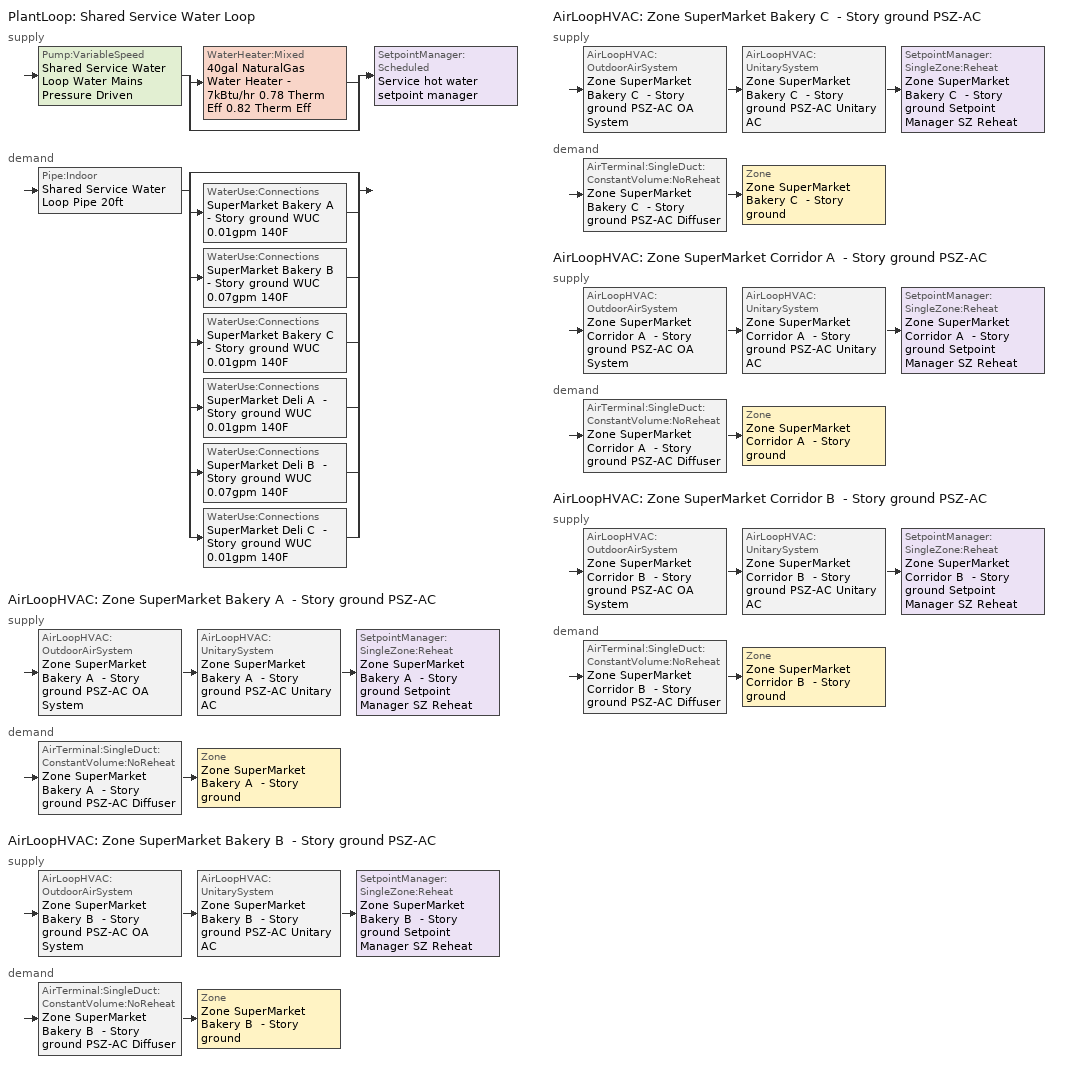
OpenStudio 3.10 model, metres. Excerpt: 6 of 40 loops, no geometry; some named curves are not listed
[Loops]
PlantLoop 'Shared Service Water Loop'
 supply: Pump:VariableSpeed 'Shared Service Water Loop Water Mains Pressure Driven' > split
  | WaterHeater:Mixed '40gal NaturalGas Water Heater - 7kBtu/hr 0.78 Therm Eff 0.82 Therm Eff'
  | bypass
  join > SetpointManager:Scheduled 'Service hot water setpoint manager'
 demand: Pipe:Indoor 'Shared Service Water Loop Pipe 20ft' > split
  | bypass
  | WaterUse:Connections 'SuperMarket Bakery A  - Story ground WUC 0.01gpm 140F'
  | WaterUse:Connections 'SuperMarket Bakery B  - Story ground WUC 0.07gpm 140F'
  | WaterUse:Connections 'SuperMarket Bakery C  - Story ground WUC 0.01gpm 140F'
  | WaterUse:Connections 'SuperMarket Deli A  - Story ground WUC 0.01gpm 140F'
  | WaterUse:Connections 'SuperMarket Deli B  - Story ground WUC 0.07gpm 140F'
  | WaterUse:Connections 'SuperMarket Deli C  - Story ground WUC 0.01gpm 140F'
AirLoopHVAC 'Zone SuperMarket Bakery A  - Story ground PSZ-AC'
 supply: AirLoopHVAC:OutdoorAirSystem 'Zone SuperMarket Bakery A  - Story ground PSZ-AC OA System' > AirLoopHVAC:UnitarySystem 'Zone SuperMarket Bakery A  - Story ground PSZ-AC Unitary AC' > SetpointManager:SingleZone:Reheat 'Zone SuperMarket Bakery A  - Story ground Setpoint Manager SZ Reheat'
 demand: AirTerminal:SingleDuct:ConstantVolume:NoReheat 'Zone SuperMarket Bakery A  - Story ground PSZ-AC Diffuser' > Zone 'Zone SuperMarket Bakery A  - Story ground'
AirLoopHVAC 'Zone SuperMarket Bakery B  - Story ground PSZ-AC'
 supply: AirLoopHVAC:OutdoorAirSystem 'Zone SuperMarket Bakery B  - Story ground PSZ-AC OA System' > AirLoopHVAC:UnitarySystem 'Zone SuperMarket Bakery B  - Story ground PSZ-AC Unitary AC' > SetpointManager:SingleZone:Reheat 'Zone SuperMarket Bakery B  - Story ground Setpoint Manager SZ Reheat'
 demand: AirTerminal:SingleDuct:ConstantVolume:NoReheat 'Zone SuperMarket Bakery B  - Story ground PSZ-AC Diffuser' > Zone 'Zone SuperMarket Bakery B  - Story ground'
AirLoopHVAC 'Zone SuperMarket Bakery C  - Story ground PSZ-AC'
 supply: AirLoopHVAC:OutdoorAirSystem 'Zone SuperMarket Bakery C  - Story ground PSZ-AC OA System' > AirLoopHVAC:UnitarySystem 'Zone SuperMarket Bakery C  - Story ground PSZ-AC Unitary AC' > SetpointManager:SingleZone:Reheat 'Zone SuperMarket Bakery C  - Story ground Setpoint Manager SZ Reheat'
 demand: AirTerminal:SingleDuct:ConstantVolume:NoReheat 'Zone SuperMarket Bakery C  - Story ground PSZ-AC Diffuser' > Zone 'Zone SuperMarket Bakery C  - Story ground'
AirLoopHVAC 'Zone SuperMarket Corridor A  - Story ground PSZ-AC'
 supply: AirLoopHVAC:OutdoorAirSystem 'Zone SuperMarket Corridor A  - Story ground PSZ-AC OA System' > AirLoopHVAC:UnitarySystem 'Zone SuperMarket Corridor A  - Story ground PSZ-AC Unitary AC' > SetpointManager:SingleZone:Reheat 'Zone SuperMarket Corridor A  - Story ground Setpoint Manager SZ Reheat'
 demand: AirTerminal:SingleDuct:ConstantVolume:NoReheat 'Zone SuperMarket Corridor A  - Story ground PSZ-AC Diffuser' > Zone 'Zone SuperMarket Corridor A  - Story ground'
AirLoopHVAC 'Zone SuperMarket Corridor B  - Story ground PSZ-AC'
 supply: AirLoopHVAC:OutdoorAirSystem 'Zone SuperMarket Corridor B  - Story ground PSZ-AC OA System' > AirLoopHVAC:UnitarySystem 'Zone SuperMarket Corridor B  - Story ground PSZ-AC Unitary AC' > SetpointManager:SingleZone:Reheat 'Zone SuperMarket Corridor B  - Story ground Setpoint Manager SZ Reheat'
 demand: AirTerminal:SingleDuct:ConstantVolume:NoReheat 'Zone SuperMarket Corridor B  - Story ground PSZ-AC Diffuser' > Zone 'Zone SuperMarket Corridor B  - Story ground'
[Construction]
Copper pipe 0.75in type L with 0.5in fiberglass batt: Fiberglass batt 0.5in, Copper pipe 0.75in type L
[Material] Roughness=Smooth; Thermal Absorptance=0.9; Solar Absorptance=0.7; Visible Absorptance=0.7
Name | Thickness {m} | Conductivity {W/m-K} | Density {kg/m3} | Specific Heat {J/kg-K}
Copper pipe 0.75in type L | 0.001143 | 386 | 8906.27 | 385.1856
Fiberglass batt 0.5in | 0.0127 | 0.0663448 | 11.2129 | 837.36
[Sizing:Zone] Zone Cooling Design Supply Air Temperature Input Method=SupplyAirTemperature; Zone Cooling Design Supply Air Temperature Difference {deltaC}=11.11; Zone Heating Design Supply Air Temperature Input Method=SupplyAirTemperature; Zone Heating Design Supply Air Temperature {C}=50; Zone Heating Design Supply Air Temperature Difference {deltaC}=11.11; Zone Cooling Design Supply Air Humidity Ratio {kg-H2O/kg-air}=0.0085; Zone Heating Design Supply Air Humidity Ratio {kg-H2O/kg-air}=0.008; Cooling Design Air Flow Method=DesignDay; Heating Design Air Flow Method=DesignDay; Heating Maximum Air Flow Fraction=1; Account for Dedicated Outdoor Air System=No; Dedicated Outdoor Air System Control Strategy=NeutralSupplyAir; Dedicated Outdoor Air Low Setpoint Temperature for Design {C}=autosize; Dedicated Outdoor Air High Setpoint Temperature for Design {C}=autosize; Zone Load Sizing Method=Sensible Load Only No Latent Load; Zone Latent Cooling Design Supply Air Humidity Ratio Input Method=HumidityRatioDifference; Zone Cooling Design Supply Air Humidity Ratio Difference {kgWater/kgDryAir}=0.005; Zone Latent Heating Design Supply Air Humidity Ratio Input Method=HumidityRatioDifference; Zone Humidification Design Supply Air Humidity Ratio Difference {kgWater/kgDryAir}=0.005; Sizing Option=Coincident
Name | Zone Cooling Design Supply Air Temperature {C}
Zone SuperMarket Vestibule A  - Story ground; Zone SuperMarket Vestibule B  - Story ground; Zone SuperMarket Vestibule C  - Story ground | 14
Zone SuperMarket Corridor A  - Story ground; Zone SuperMarket Corridor B  - Story ground; Zone SuperMarket Bakery A  - Story ground; Zone SuperMarket Bakery B  - Story ground; Zone SuperMarket Bakery C  - Story ground | 12.7778
[Zone equipment]
Zone SuperMarket Vestibule A  - Story ground: Zone SuperMarket Vestibule A  - Story ground Unit Heater
Zone SuperMarket Vestibule B  - Story ground: Zone SuperMarket Vestibule B  - Story ground Unit Heater
Zone SuperMarket Vestibule C  - Story ground: Zone SuperMarket Vestibule C  - Story ground Unit Heater
Zone SuperMarket Corridor A  - Story ground: Zone SuperMarket Corridor A  - Story ground PSZ-AC Diffuser
Zone SuperMarket Corridor B  - Story ground: Zone SuperMarket Corridor B  - Story ground PSZ-AC Diffuser
Zone SuperMarket Bakery A  - Story ground: Zone SuperMarket Bakery A  - Story ground Exhaust Fan, Zone SuperMarket Bakery A  - Story ground PSZ-AC Diffuser
Zone SuperMarket Bakery B  - Story ground: Zone SuperMarket Bakery B  - Story ground Exhaust Fan, Zone SuperMarket Bakery B  - Story ground PSZ-AC Diffuser
Zone SuperMarket Bakery C  - Story ground: Zone SuperMarket Bakery C  - Story ground Exhaust Fan, Zone SuperMarket Bakery C  - Story ground PSZ-AC Diffuser
[Fan:ZoneExhaust] Availability Schedule=Always On Discrete; Fan Total Efficiency=0.39126; Pressure Rise {Pa}=124.544; Flow Fraction Schedule=Always On Discrete; System Availability Manager Coupling Mode=Decoupled
Name | Maximum Flow Rate {m3/s}
Zone SuperMarket Bakery A  - Story ground Exhaust Fan; Zone SuperMarket Bakery C  - Story ground Exhaust Fan | 0.133128
Zone SuperMarket Bakery B  - Story ground Exhaust Fan | 1.07974
[WaterUse:Equipment:Definition] Target Temperature Schedule=Mixed Water At Faucet Temp - 140F; Sensible Fraction Schedule=Fraction Sensible - 0.2; Latent Fraction Schedule=Fraction Latent - 0.05
Name | Peak Flow Rate {m3/s}
SuperMarket Bakery A  - Story ground Water Use 0.01gpm 140F; SuperMarket Bakery C  - Story ground Water Use 0.01gpm 140F | 5.12321e-07
SuperMarket Bakery B  - Story ground Water Use 0.07gpm 140F | 4.15518e-06
SuperMarket Deli A  - Story ground Water Use 0.01gpm 140F; SuperMarket Deli C  - Story ground Water Use 0.01gpm 140F | 5.50232e-07
SuperMarket Deli B  - Story ground Water Use 0.07gpm 140F | 4.46266e-06
[WaterUse:Equipment] Flow Rate Fraction Schedule=SuperMarket Bldg Swh
Name | Water Use Equipment Definition | Space
SuperMarket Bakery A  - Story ground Service Water Use 0.01gpm 140F | SuperMarket Bakery A  - Story ground Water Use 0.01gpm 140F | SuperMarket Bakery A  - Story ground
SuperMarket Bakery B  - Story ground Service Water Use 0.07gpm 140F | SuperMarket Bakery B  - Story ground Water Use 0.07gpm 140F | SuperMarket Bakery B  - Story ground
SuperMarket Bakery C  - Story ground Service Water Use 0.01gpm 140F | SuperMarket Bakery C  - Story ground Water Use 0.01gpm 140F | SuperMarket Bakery C  - Story ground
SuperMarket Deli A  - Story ground Service Water Use 0.01gpm 140F | SuperMarket Deli A  - Story ground Water Use 0.01gpm 140F | SuperMarket Deli A  - Story ground
SuperMarket Deli B  - Story ground Service Water Use 0.07gpm 140F | SuperMarket Deli B  - Story ground Water Use 0.07gpm 140F | SuperMarket Deli B  - Story ground
SuperMarket Deli C  - Story ground Service Water Use 0.01gpm 140F | SuperMarket Deli C  - Story ground Water Use 0.01gpm 140F | SuperMarket Deli C  - Story ground
[WaterUse:Connections] Drain Water Heat Exchanger Type=None; Drain Water Heat Exchanger Destination=Plant
Name | Water Use Equipment Name 1
SuperMarket Bakery A  - Story ground WUC 0.01gpm 140F | SuperMarket Bakery A  - Story ground Service Water Use 0.01gpm 140F
SuperMarket Bakery B  - Story ground WUC 0.07gpm 140F | SuperMarket Bakery B  - Story ground Service Water Use 0.07gpm 140F
SuperMarket Bakery C  - Story ground WUC 0.01gpm 140F | SuperMarket Bakery C  - Story ground Service Water Use 0.01gpm 140F
SuperMarket Deli A  - Story ground WUC 0.01gpm 140F | SuperMarket Deli A  - Story ground Service Water Use 0.01gpm 140F
SuperMarket Deli B  - Story ground WUC 0.07gpm 140F | SuperMarket Deli B  - Story ground Service Water Use 0.07gpm 140F
SuperMarket Deli C  - Story ground WUC 0.01gpm 140F | SuperMarket Deli C  - Story ground Service Water Use 0.01gpm 140F
[PlantLoop]
Shared Service Water Loop: Glycol Concentration=0; Maximum Loop Temperature {C}=60; Minimum Loop Temperature {C}=10; Maximum Loop Flow Rate {m3/s}=1.07429e-05; Plant Loop Volume {m3}=0.00128915; Load Distribution Scheme=Optimal
[Sizing:Plant]
Shared Service Water Loop: Loop Type=Heating; Design Loop Exit Temperature {C}=60; Loop Design Temperature Difference {deltaC}=5; Sizing Option=NonCoincident; Zone Timesteps in Averaging Window=1; Coincident Sizing Factor Mode=None
[SetpointManager:Scheduled]
Service hot water setpoint manager: Control Variable=Temperature; Schedule=Service Water Loop Temp - 140F; Setpoint Node or NodeList=Shared Service Water Loop Supply Outlet Node
[Pump:VariableSpeed]
Shared Service Water Loop Water Mains Pressure Driven: Rated Flow Rate {m3/s}=1.07429e-05; Rated Pump Head {Pa}=0.001; Rated Power Consumption {W}=1.3773e-08; Motor Efficiency=1; Coefficient 1 of the Part Load Performance Curve=0; Coefficient 2 of the Part Load Performance Curve=3.2485; Coefficient 3 of the Part Load Performance Curve=-4.7443; Coefficient 4 of the Part Load Performance Curve=2.5294; Pump Control Type=Intermittent; Skin Loss Radiative Fraction=0.5; Design Power Sizing Method=PowerPerFlowPerPressure; Design Electric Power per Unit Flow Rate {W/(m3/s)}=348701.1; Design Shaft Power per Unit Flow Rate per Unit Head {W-s/m3-Pa}=1.28205; Design Minimum Flow Rate Fraction=0
[WaterHeater:Mixed]
40gal NaturalGas Water Heater - 7kBtu/hr 0.78 Therm Eff 0.82 Therm Eff: Tank Volume {m3}=0.151416; Setpoint Temperature Schedule=Service Water Loop Temp - 140F; Deadband Temperature Difference {deltaC}=2; Maximum Temperature Limit {C}=60; Heater Control Type=Cycle; Heater Maximum Capacity {W}=1949.25; Heater Fuel Type=FuelOilNo2; Heater Thermal Efficiency=0.82; Off Cycle Parasitic Fuel Consumption Rate {W}=0; Off Cycle Parasitic Fuel Type=FuelOilNo2; Off Cycle Parasitic Heat Fraction to Tank=0; On Cycle Parasitic Fuel Consumption Rate {W}=0; On Cycle Parasitic Fuel Type=FuelOilNo2; On Cycle Parasitic Heat Fraction to Tank=0; Ambient Temperature Indicator=Schedule; Ambient Temperature Schedule=Water Heater Ambient Temp Schedule 71.6F; Off Cycle Loss Coefficient to Ambient Temperature {W/K}=0.469979; On Cycle Loss Coefficient to Ambient Temperature {W/K}=0.469979; Use Side Effectiveness=1; Source Side Effectiveness=1; Use Side Design Flow Rate {m3/s}=autosize; Source Side Design Flow Rate {m3/s}=autosize; Indirect Water Heating Recovery Time {hr}=1.5; Source Side Flow Control Mode=IndirectHeatPrimarySetpoint
[WaterHeater:Sizing]
40gal NaturalGas Water Heater - 7kBtu/hr 0.78 Therm Eff 0.82 Therm Eff: Design Mode=PeakDraw; Time Storage Can Meet Peak Draw {hr}=0.538503; Time for Tank Recovery {hr}=0; Nominal Tank Volume for Autosizing Plant Connections {m3}=1
[Pipe:Indoor]
Shared Service Water Loop Pipe 20ft: Construction=Copper pipe 0.75in type L with 0.5in fiberglass batt; Environment Type=Schedule; Ambient Temperature Schedule=Shared Service Water Loop Piping Air Temp - 70F; Ambient Air Velocity Schedule=Shared Service Water Loop Piping Air Velocity - 0.67mph; Pipe Inside Diameter {m}=0.019939; Pipe Length {m}=6.1
[Refrigeration:System] Minimum Condensing Temperature {C}=21; Refrigeration System Working Fluid Type=R404a; Suction Temperature Control Type=ConstantSuctionTemperature
Name | Refrigeration Condenser
MT Refrigeration System | Refrigeration Condenser Air Cooled 1
LT Refrigeration System | Refrigeration Condenser Air Cooled 2
[Refrigeration:Compressor] Rated Return Gas Temperature {C}=18.3; Rated Subcooling {deltaC}=0
Name | Refrigeration Compressor Power Curve | Refrigeration Compressor Capacity Curve
MT Refrigeration System Compressor 1 | Advanced_Med_Temp_Comp_Pwr_Curve | Advanced_Med_Temp_Comp_Cap_Curve
MT Refrigeration System Compressor 2 | Advanced_Med_Temp_Comp_Pwr_Curve 1 | Advanced_Med_Temp_Comp_Cap_Curve 1
MT Refrigeration System Compressor 3 | Advanced_Med_Temp_Comp_Pwr_Curve 2 | Advanced_Med_Temp_Comp_Cap_Curve 2
MT Refrigeration System Compressor 4 | Advanced_Med_Temp_Comp_Pwr_Curve 3 | Advanced_Med_Temp_Comp_Cap_Curve 3
MT Refrigeration System Compressor 5 | Advanced_Med_Temp_Comp_Pwr_Curve 4 | Advanced_Med_Temp_Comp_Cap_Curve 4
MT Refrigeration System Compressor 6 | Advanced_Med_Temp_Comp_Pwr_Curve 5 | Advanced_Med_Temp_Comp_Cap_Curve 5
MT Refrigeration System Compressor 7 | Advanced_Med_Temp_Comp_Pwr_Curve 6 | Advanced_Med_Temp_Comp_Cap_Curve 6
LT Refrigeration System Compressor 1 | Advanced_Low_Temp_Comp_Pwr_Curve | Advanced_Low_Temp_Comp_Cap_Curve
LT Refrigeration System Compressor 2 | Advanced_Low_Temp_Comp_Pwr_Curve 1 | Advanced_Low_Temp_Comp_Cap_Curve 1
LT Refrigeration System Compressor 3 | Advanced_Low_Temp_Comp_Pwr_Curve 2 | Advanced_Low_Temp_Comp_Cap_Curve 2
[Refrigeration:Condenser:AirCooled] Rated Subcooling Temperature Difference {deltaC}=0; Condenser Fan Speed Control Type=VariableSpeed; Minimum Fan Air Flow Ratio=0
Name | Rated Effective Total Heat Rejection Rate Curve | Rated Fan Power {W}
Refrigeration Condenser Air Cooled 1 | Condenser Heat Rejection Function of Temperature | 4708.13
Refrigeration Condenser Air Cooled 2 | Condenser Heat Rejection Function of Temperature 1 | 1859.9
[AirLoopHVAC] Design Return Air Flow Fraction of Supply Air Flow=1
Name | Availability Schedule | Design Supply Air Flow Rate {m3/s}
Zone SuperMarket Bakery A  - Story ground PSZ-AC | Zone SuperMarket Bakery A  - Story ground PSZ-AC Occ Sch | 0.590513
Zone SuperMarket Bakery B  - Story ground PSZ-AC | Zone SuperMarket Bakery B  - Story ground PSZ-AC Occ Sch | 1.9538
Zone SuperMarket Bakery C  - Story ground PSZ-AC | Zone SuperMarket Bakery C  - Story ground PSZ-AC Occ Sch | 0.410634
Zone SuperMarket Corridor A  - Story ground PSZ-AC | Zone SuperMarket Corridor A  - Story ground PSZ-AC Occ Sch | 0.113469
Zone SuperMarket Corridor B  - Story ground PSZ-AC | Zone SuperMarket Corridor B  - Story ground PSZ-AC Occ Sch | 0.138647
[Sizing:System] Type of Load to Size On=Sensible; Central Heating Maximum System Air Flow Ratio=1; Preheat Design Temperature {C}=7.22222; Preheat Design Humidity Ratio {kg-H2O/kg-Air}=0.008; Precool Design Temperature {C}=12.7778; Precool Design Humidity Ratio {kg-H2O/kg-Air}=0.008; Central Cooling Design Supply Air Temperature {C}=12.7778; Central Heating Design Supply Air Temperature {C}=50; Sizing Option=Coincident; 100% Outdoor Air in Cooling=No; 100% Outdoor Air in Heating=No; Central Cooling Design Supply Air Humidity Ratio {kg-H2O/kg-Air}=0.0085; Central Heating Design Supply Air Humidity Ratio {kg-H2O/kg-Air}=0.008; Cooling Design Air Flow Method=DesignDay; Heating Design Air Flow Method=DesignDay; System Outdoor Air Method=ZoneSum; Zone Maximum Outdoor Air Fraction=1; Cooling Supply Air Flow Rate Per Floor Area {m3/s-m2}=0.00996765; Cooling Fraction of Autosized Cooling Supply Air Flow Rate=1; Cooling Supply Air Flow Rate Per Unit Cooling Capacity {m3/s-W}=3.94755e-05; Heating Supply Air Flow Rate Per Floor Area {m3/s-m2}=0.00996765; Heating Fraction of Autosized Heating Supply Air Flow Rate=1; Heating Fraction of Autosized Cooling Supply Air Flow Rate=1; Heating Supply Air Flow Rate Per Unit Heating Capacity {m3/s-W}=3.15882e-05; Cooling Design Capacity Method=CoolingDesignCapacity; Cooling Design Capacity Per Floor Area {W/m2}=234.7; Fraction of Autosized Cooling Design Capacity=1; Heating Design Capacity Method=HeatingDesignCapacity; Heating Design Capacity Per Floor Area {W/m2}=157; Fraction of Autosized Heating Design Capacity=1; Central Cooling Capacity Control Method=OnOff; Occupant Diversity=1
Name | Design Outdoor Air Flow Rate {m3/s} | Cooling Design Capacity {W} | Heating Design Capacity {W}
Zone SuperMarket Bakery A  - Story ground PSZ-AC | 0.590513 | 6382.13 | 6610.39
Zone SuperMarket Bakery B  - Story ground PSZ-AC | 1.9538 | 24216.27 | 31686
Zone SuperMarket Bakery C  - Story ground PSZ-AC | 0.410634 | 4330.26 | 6646
Zone SuperMarket Corridor A  - Story ground PSZ-AC | 0.113469 | 1159.92 | 1182.93
Zone SuperMarket Corridor B  - Story ground PSZ-AC | 0.138647 | 1519.11 | 2627.34
[SetpointManager:SingleZone:Reheat] Minimum Supply Air Temperature {C}=12.7778; Maximum Supply Air Temperature {C}=50
Name | Control Zone | Setpoint Node or NodeList
Zone SuperMarket Bakery A  - Story ground Setpoint Manager SZ Reheat | Zone SuperMarket Bakery A  - Story ground | Zone SuperMarket Bakery A  - Story ground PSZ-AC Supply Outlet Node
Zone SuperMarket Bakery B  - Story ground Setpoint Manager SZ Reheat | Zone SuperMarket Bakery B  - Story ground | Zone SuperMarket Bakery B  - Story ground PSZ-AC Supply Outlet Node
Zone SuperMarket Bakery C  - Story ground Setpoint Manager SZ Reheat | Zone SuperMarket Bakery C  - Story ground | Zone SuperMarket Bakery C  - Story ground PSZ-AC Supply Outlet Node
Zone SuperMarket Corridor A  - Story ground Setpoint Manager SZ Reheat | Zone SuperMarket Corridor A  - Story ground | Zone SuperMarket Corridor A  - Story ground PSZ-AC Supply Outlet Node
Zone SuperMarket Corridor B  - Story ground Setpoint Manager SZ Reheat | Zone SuperMarket Corridor B  - Story ground | Zone SuperMarket Corridor B  - Story ground PSZ-AC Supply Outlet Node
[Coil:Heating:Gas] Availability Schedule=Always On Discrete; Gas Burner Efficiency=0.8; On Cycle Parasitic Electric Load {W}=0; Off Cycle Parasitic Gas Load {W}=0; Fuel Type=FuelOilNo2
Name | Nominal Capacity {W}
Zone SuperMarket Bakery A  - Story ground PSZ-AC Gas Htg Coil 70kBtu/hr 0.8 Thermal Eff | 22390.1
Zone SuperMarket Bakery B  - Story ground PSZ-AC Gas Htg Coil 349kBtu/hr 0.8 Thermal Eff | 84535.4
Zone SuperMarket Bakery C  - Story ground PSZ-AC Gas Htg Coil 55kBtu/hr 0.8 Thermal Eff | 16233.8
Zone SuperMarket Corridor A  - Story ground PSZ-AC Gas Htg Coil 8kBtu/hr 0.8 Thermal Eff | 3937.69
Zone SuperMarket Corridor B  - Story ground PSZ-AC Gas Htg Coil 20kBtu/hr 0.8 Thermal Eff | 5187.72
Zone SuperMarket Vestibule A  - Story ground UnitHeater Gas Htg Coil | 708.227
Zone SuperMarket Vestibule B  - Story ground UnitHeater Gas Htg Coil 1kBtu/hr 0.8 Thermal Eff | 1377.53
Zone SuperMarket Vestibule C  - Story ground UnitHeater Gas Htg Coil | 714.431
[Coil:Heating:Electric] Availability Schedule=Always Off Discrete; Efficiency=1; Nominal Capacity {W}=0
Zone SuperMarket Bakery A  - Story ground PSZ-AC No Heat; Zone SuperMarket Bakery B  - Story ground PSZ-AC No Heat; Zone SuperMarket Bakery C  - Story ground PSZ-AC No Heat; Zone SuperMarket Corridor A  - Story ground PSZ-AC No Heat; Zone SuperMarket Corridor B  - Story ground PSZ-AC No Heat
[Coil:Cooling:DX:SingleSpeed] Availability Schedule=Always On Discrete; Rated Evaporator Fan Power Per Volume Flow Rate 2017 {W/(m3/s)}=773.3; Rated Evaporator Fan Power Per Volume Flow Rate 2023 {W/(m3/s)}=934.4; Total Cooling Capacity Function of Temperature Curve=DOE Ref DX Clg Coil Cool-Cap-fT; Total Cooling Capacity Function of Flow Fraction Curve=DOE Ref DX Clg Coil Cool-CAP-fFlow; Energy Input Ratio Function of Temperature Curve=DOE Ref DX Clg Coil Cool-EIR-fT; Energy Input Ratio Function of Flow Fraction Curve=DOE Ref DX Clg Coil Cool-EIR-fFlow; Part Load Fraction Correlation Curve=DOE Ref DX Clg Coil Cool-PLF-fPLR; Minimum Outdoor Dry-Bulb Temperature for Compressor Operation {C}=-25; Nominal Time for Condensate Removal to Begin {s}=0; Ratio of Initial Moisture Evaporation Rate and Steady State Latent Capacity=0; Maximum Cycling Rate {cycles/hr}=0; Latent Capacity Time Constant {s}=0; Condenser Type=AirCooled; Evaporative Condenser Effectiveness=0.9; Evaporative Condenser Air Flow Rate {m3/s}=autosize; Evaporative Condenser Pump Rated Power Consumption {W}=autosize; Crankcase Heater Capacity {W}=0; Maximum Outdoor Dry-Bulb Temperature for Crankcase Heater Operation {C}=10; Basin Heater Capacity {W/K}=0; Basin Heater Setpoint Temperature {C}=2
Name | Rated Total Cooling Capacity {W} | Rated Sensible Heat Ratio | Rated COP {W/W} | Rated Air Flow Rate {m3/s}
Zone SuperMarket Bakery A  - Story ground PSZ-AC 1spd DX AC Clg Coil 30kBtu/hr 11.06SEER 31kBtu/hr 9.7SEER | 9775.09 | 0.800655 | 2.967036 | 0.590513
Zone SuperMarket Bakery B  - Story ground PSZ-AC 1spd DX AC Clg Coil 151kBtu/hr 9.28EER 148kBtu/hr 8.5EER | 35689 | 0.80018 | 2.96716 | 1.9538
Zone SuperMarket Bakery C  - Story ground PSZ-AC 1spd DX AC Clg Coil 24kBtu/hr 11.06SEER 27kBtu/hr 9.7SEER | 6984.23 | 0.800824 | 2.967036 | 0.410634
Zone SuperMarket Corridor A  - Story ground PSZ-AC 1spd DX AC Clg Coil 4kBtu/hr 11.06SEER 4kBtu/hr 9.7SEER | 1878.31 | 0.800655 | 2.967036 | 0.113469
Zone SuperMarket Corridor B  - Story ground PSZ-AC 1spd DX AC Clg Coil 11kBtu/hr 11.06SEER 12kBtu/hr 9.7SEER | 2623.19 | 0.798671 | 2.967036 | 0.138647
[Fan:OnOff] Availability Schedule=Always On Discrete; Pressure Rise {Pa}=622.722; Motor In Airstream Fraction=1
Name | Fan Total Efficiency | Maximum Flow Rate {m3/s} | Motor Efficiency | Fan Power Ratio Function of Speed Ratio Curve | Fan Efficiency Ratio Function of Speed Ratio Curve
Zone SuperMarket Bakery A  - Story ground PSZ-AC Fan | 0.1885 | 0.590513 | 0.29 | Fan On Off Power Curve | Fan On Off Efficiency Curve
Zone SuperMarket Bakery B  - Story ground PSZ-AC Fan | 0.56875 | 1.9538 | 0.875 | Fan On Off Power Curve 1 | Fan On Off Efficiency Curve 1
Zone SuperMarket Bakery C  - Story ground PSZ-AC Fan | 0.1885 | 0.410634 | 0.29 | Fan On Off Power Curve 2 | Fan On Off Efficiency Curve 2
Zone SuperMarket Corridor A  - Story ground PSZ-AC Fan | 0.1885 | 0.113469 | 0.29 | Fan On Off Power Curve 3 | Fan On Off Efficiency Curve 3
Zone SuperMarket Corridor B  - Story ground PSZ-AC Fan | 0.1885 | 0.138647 | 0.29 | Fan On Off Power Curve 4 | Fan On Off Efficiency Curve 4
[AirLoopHVAC:UnitarySystem] Control Type=Load; Dehumidification Control Type=None; Availability Schedule=Always On Discrete; Fan Placement=DrawThrough; DX Heating Coil Sizing Ratio=1; Use DOAS DX Cooling Coil=No; DOAS DX Cooling Coil Leaving Minimum Air Temperature {C}=2; Latent Load Control=SensibleOnlyLoadControl; Supply Air Flow Rate Method During Cooling Operation=SupplyAirFlowRate; Supply Air Flow Rate Method During Heating Operation=SupplyAirFlowRate; Supply Air Flow Rate Method When No Cooling or Heating is Required=None; No Load Supply Air Flow Rate Control Set To Low Speed=Yes; Maximum Supply Air Temperature {C}=50; Maximum Outdoor Dry-Bulb Temperature for Supplemental Heater Operation {C}=21; Ancilliary On-Cycle Electric Power {W}=0; Ancilliary Off-Cycle Electric Power {W}=0
Name | Controlling Zone or Thermostat Location | Supply Fan | Supply Air Fan Operating Mode Schedule | Heating Coil | Cooling Coil | Supplemental Heating Coil | Supply Air Flow Rate During Cooling Operation {m3/s} | Supply Air Flow Rate During Heating Operation {m3/s}
Zone SuperMarket Bakery A  - Story ground PSZ-AC Unitary AC | Zone SuperMarket Bakery A  - Story ground | Zone SuperMarket Bakery A  - Story ground PSZ-AC Fan | Zone SuperMarket Bakery A  - Story ground PSZ-AC_night_fancycle_schedule | Zone SuperMarket Bakery A  - Story ground PSZ-AC Gas Htg Coil 70kBtu/hr 0.8 Thermal Eff | Zone SuperMarket Bakery A  - Story ground PSZ-AC 1spd DX AC Clg Coil 30kBtu/hr 11.06SEER 31kBtu/hr 9.7SEER | Zone SuperMarket Bakery A  - Story ground PSZ-AC No Heat | 0.590513 | 0.590513
Zone SuperMarket Bakery B  - Story ground PSZ-AC Unitary AC | Zone SuperMarket Bakery B  - Story ground | Zone SuperMarket Bakery B  - Story ground PSZ-AC Fan | Zone SuperMarket Bakery B  - Story ground PSZ-AC_night_fancycle_schedule | Zone SuperMarket Bakery B  - Story ground PSZ-AC Gas Htg Coil 349kBtu/hr 0.8 Thermal Eff | Zone SuperMarket Bakery B  - Story ground PSZ-AC 1spd DX AC Clg Coil 151kBtu/hr 9.28EER 148kBtu/hr 8.5EER | Zone SuperMarket Bakery B  - Story ground PSZ-AC No Heat | 1.9538 | 1.9538
Zone SuperMarket Bakery C  - Story ground PSZ-AC Unitary AC | Zone SuperMarket Bakery C  - Story ground | Zone SuperMarket Bakery C  - Story ground PSZ-AC Fan | Zone SuperMarket Bakery C  - Story ground PSZ-AC_night_fancycle_schedule | Zone SuperMarket Bakery C  - Story ground PSZ-AC Gas Htg Coil 55kBtu/hr 0.8 Thermal Eff | Zone SuperMarket Bakery C  - Story ground PSZ-AC 1spd DX AC Clg Coil 24kBtu/hr 11.06SEER 27kBtu/hr 9.7SEER | Zone SuperMarket Bakery C  - Story ground PSZ-AC No Heat | 0.410634 | 0.410634
Zone SuperMarket Corridor A  - Story ground PSZ-AC Unitary AC | Zone SuperMarket Corridor A  - Story ground | Zone SuperMarket Corridor A  - Story ground PSZ-AC Fan | Zone SuperMarket Corridor A  - Story ground PSZ-AC_night_fancycle_schedule | Zone SuperMarket Corridor A  - Story ground PSZ-AC Gas Htg Coil 8kBtu/hr 0.8 Thermal Eff | Zone SuperMarket Corridor A  - Story ground PSZ-AC 1spd DX AC Clg Coil 4kBtu/hr 11.06SEER 4kBtu/hr 9.7SEER | Zone SuperMarket Corridor A  - Story ground PSZ-AC No Heat | 0.113469 | 0.113469
Zone SuperMarket Corridor B  - Story ground PSZ-AC Unitary AC | Zone SuperMarket Corridor B  - Story ground | Zone SuperMarket Corridor B  - Story ground PSZ-AC Fan | Zone SuperMarket Corridor B  - Story ground PSZ-AC_night_fancycle_schedule | Zone SuperMarket Corridor B  - Story ground PSZ-AC Gas Htg Coil 20kBtu/hr 0.8 Thermal Eff | Zone SuperMarket Corridor B  - Story ground PSZ-AC 1spd DX AC Clg Coil 11kBtu/hr 11.06SEER 12kBtu/hr 9.7SEER | Zone SuperMarket Corridor B  - Story ground PSZ-AC No Heat | 0.138647 | 0.138647
[Controller:OutdoorAir] Economizer Control Action Type=ModulateFlow; Lockout Type=LockoutWithCompressor; Minimum Limit Type=FixedMinimum; High Humidity Control=No; High Humidity Outdoor Air Flow Ratio=1; Control High Indoor Humidity Based on Outdoor Humidity Ratio=Yes; Heat Recovery Bypass Control Type=BypassWhenWithinEconomizerLimits; Economizer Operation Staging=InterlockedWithMechanicalCooling
Name | Minimum Outdoor Air Flow Rate {m3/s} | Maximum Outdoor Air Flow Rate {m3/s} | Economizer Control Type | Economizer Maximum Limit Dry-Bulb Temperature {C} | Economizer Maximum Limit Enthalpy {J/kg} | Minimum Outdoor Air Schedule | Controller Mechanical Ventilation
Zone SuperMarket Bakery A  - Story ground PSZ-AC OA System Controller | 0.0504599 | 0.590513 | NoEconomizer | 28 | 64000 | Zone SuperMarket Bakery A  - Story ground PSZ-AC_night_novent_schedule | Controller Mechanical Ventilation 1
Zone SuperMarket Bakery B  - Story ground PSZ-AC OA System Controller | 0.409255 | 1.9538 | FixedDryBulb | 21.1111 |  | Zone SuperMarket Bakery B  - Story ground PSZ-AC_night_novent_schedule | Controller Mechanical Ventilation 2
Zone SuperMarket Bakery C  - Story ground PSZ-AC OA System Controller | 0.0504599 | 0.410634 | NoEconomizer | 28 | 64000 | Zone SuperMarket Bakery C  - Story ground PSZ-AC_night_novent_schedule | Controller Mechanical Ventilation 3
Zone SuperMarket Corridor A  - Story ground PSZ-AC OA System Controller | 0.00126687 | 0.113469 | NoEconomizer | 28 | 64000 | Zone SuperMarket Corridor A  - Story ground PSZ-AC_night_novent_schedule | Controller Mechanical Ventilation 4
Zone SuperMarket Corridor B  - Story ground PSZ-AC OA System Controller | 0.0102749 | 0.138647 | NoEconomizer | 28 | 64000 | Zone SuperMarket Corridor B  - Story ground PSZ-AC_night_novent_schedule | Controller Mechanical Ventilation 5
[Controller:MechanicalVentilation] Availability Schedule=Always On Discrete
Controller Mechanical Ventilation 1; Controller Mechanical Ventilation 2; Controller Mechanical Ventilation 3; Controller Mechanical Ventilation 4; Controller Mechanical Ventilation 5
[AirLoopHVAC:OutdoorAirSystem]
Name | Controller
Zone SuperMarket Bakery A  - Story ground PSZ-AC OA System | Zone SuperMarket Bakery A  - Story ground PSZ-AC OA System Controller
Zone SuperMarket Bakery B  - Story ground PSZ-AC OA System | Zone SuperMarket Bakery B  - Story ground PSZ-AC OA System Controller
Zone SuperMarket Bakery C  - Story ground PSZ-AC OA System | Zone SuperMarket Bakery C  - Story ground PSZ-AC OA System Controller
Zone SuperMarket Corridor A  - Story ground PSZ-AC OA System | Zone SuperMarket Corridor A  - Story ground PSZ-AC OA System Controller
Zone SuperMarket Corridor B  - Story ground PSZ-AC OA System | Zone SuperMarket Corridor B  - Story ground PSZ-AC OA System Controller
[AvailabilityManager:NightCycle] Applicability Schedule=Always On Discrete; Control Type=CycleOnAny; Thermostat Tolerance {deltaC}=1.9999; Cycling Run Time Control Type=Thermostat; Cycling Run Time {s}=1800
Availability Manager Night Cycle 1; Availability Manager Night Cycle 2; Availability Manager Night Cycle 3; Availability Manager Night Cycle 4; Availability Manager Night Cycle 5; Availability Manager Night Cycle 6; Availability Manager Night Cycle 7; Availability Manager Night Cycle 8; Availability Manager Night Cycle 9; Availability Manager Night Cycle 10; Availability Manager Night Cycle 11; Availability Manager Night Cycle 12; Availability Manager Night Cycle 13; Availability Manager Night Cycle 14; Availability Manager Night Cycle 15; Availability Manager Night Cycle 16; Availability Manager Night Cycle 17; Availability Manager Night Cycle 18; Availability Manager Night Cycle 19; Availability Manager Night Cycle 20; Availability Manager Night Cycle 21
[AirTerminal:SingleDuct:ConstantVolume:NoReheat] Availability Schedule=Always On Discrete
Name | Maximum Air Flow Rate {m3/s}
Zone SuperMarket Bakery A  - Story ground PSZ-AC Diffuser | 0.590513
Zone SuperMarket Bakery B  - Story ground PSZ-AC Diffuser | 1.9538
Zone SuperMarket Bakery C  - Story ground PSZ-AC Diffuser | 0.410634
Zone SuperMarket Corridor A  - Story ground PSZ-AC Diffuser | 0.113469
Zone SuperMarket Corridor B  - Story ground PSZ-AC Diffuser | 0.138647
[Schedule:Ruleset]
Name | Default Day Schedule | Summer Design Day Schedule | Winter Design Day Schedule
SuperMarket Bldg Swh | SuperMarket Bldg Swh Default | SuperMarket Bldg Swh Summer Design Day | SuperMarket Bldg Swh Winter Design Day
Fraction Sensible - 0.2 | Fraction Sensible - 0.2 Default
Fraction Latent - 0.05 | Fraction Latent - 0.05 Default
Mixed Water At Faucet Temp - 140F | Mixed Water At Faucet Temp - 140F Default
Service Water Loop Temp - 140F | Service Water Loop Temp - 140F Default
Water Heater Ambient Temp Schedule 71.6F | Water Heater Ambient Temp Schedule 71.6F Default
Shared Service Water Loop Piping Air Temp - 70F | Shared Service Water Loop Piping Air Temp - 70F Default
Shared Service Water Loop Piping Air Velocity - 0.67mph | Shared Service Water Loop Piping Air Velocity - 0.67mph Default
Zone SuperMarket Bakery A  - Story ground PSZ-AC Occ Sch | Zone SuperMarket Bakery A  - Story ground PSZ-AC Occ Sch Default | Zone SuperMarket Bakery A  - Story ground PSZ-AC Occ Sch Summer Design Day | Zone SuperMarket Bakery A  - Story ground PSZ-AC Occ Sch Winter Design Day
Zone SuperMarket Bakery B  - Story ground PSZ-AC Occ Sch | Zone SuperMarket Bakery B  - Story ground PSZ-AC Occ Sch Default | Zone SuperMarket Bakery B  - Story ground PSZ-AC Occ Sch Summer Design Day | Zone SuperMarket Bakery B  - Story ground PSZ-AC Occ Sch Winter Design Day
Zone SuperMarket Bakery C  - Story ground PSZ-AC Occ Sch | Zone SuperMarket Bakery C  - Story ground PSZ-AC Occ Sch Default | Zone SuperMarket Bakery C  - Story ground PSZ-AC Occ Sch Summer Design Day | Zone SuperMarket Bakery C  - Story ground PSZ-AC Occ Sch Winter Design Day
Zone SuperMarket Corridor A  - Story ground PSZ-AC Occ Sch | Zone SuperMarket Corridor A  - Story ground PSZ-AC Occ Sch Default | Zone SuperMarket Corridor A  - Story ground PSZ-AC Occ Sch Summer Design Day | Zone SuperMarket Corridor A  - Story ground PSZ-AC Occ Sch Winter Design Day
Zone SuperMarket Corridor B  - Story ground PSZ-AC Occ Sch | Zone SuperMarket Corridor B  - Story ground PSZ-AC Occ Sch Default | Zone SuperMarket Corridor B  - Story ground PSZ-AC Occ Sch Summer Design Day | Zone SuperMarket Corridor B  - Story ground PSZ-AC Occ Sch Winter Design Day
Zone SuperMarket Bakery A  - Story ground PSZ-AC_night_novent_schedule | Zone SuperMarket Bakery A  - Story ground PSZ-AC Occ Sch Default 2 | Zone SuperMarket Bakery A  - Story ground PSZ-AC Occ Sch Summer Design Day 2 | Zone SuperMarket Bakery A  - Story ground PSZ-AC Occ Sch Winter Design Day 2
Zone SuperMarket Bakery A  - Story ground PSZ-AC_night_fancycle_schedule | Zone SuperMarket Bakery A  - Story ground PSZ-AC Occ Sch Default 3 | Zone SuperMarket Bakery A  - Story ground PSZ-AC Occ Sch Summer Design Day 3 | Zone SuperMarket Bakery A  - Story ground PSZ-AC Occ Sch Winter Design Day 3
Zone SuperMarket Bakery B  - Story ground PSZ-AC_night_novent_schedule | Zone SuperMarket Bakery B  - Story ground PSZ-AC Occ Sch Default 2 | Zone SuperMarket Bakery B  - Story ground PSZ-AC Occ Sch Summer Design Day 2 | Zone SuperMarket Bakery B  - Story ground PSZ-AC Occ Sch Winter Design Day 2
Zone SuperMarket Bakery B  - Story ground PSZ-AC_night_fancycle_schedule | Zone SuperMarket Bakery B  - Story ground PSZ-AC Occ Sch Default 3 | Zone SuperMarket Bakery B  - Story ground PSZ-AC Occ Sch Summer Design Day 3 | Zone SuperMarket Bakery B  - Story ground PSZ-AC Occ Sch Winter Design Day 3
Zone SuperMarket Bakery C  - Story ground PSZ-AC_night_novent_schedule | Zone SuperMarket Bakery C  - Story ground PSZ-AC Occ Sch Default 2 | Zone SuperMarket Bakery C  - Story ground PSZ-AC Occ Sch Summer Design Day 2 | Zone SuperMarket Bakery C  - Story ground PSZ-AC Occ Sch Winter Design Day 2
Zone SuperMarket Bakery C  - Story ground PSZ-AC_night_fancycle_schedule | Zone SuperMarket Bakery C  - Story ground PSZ-AC Occ Sch Default 3 | Zone SuperMarket Bakery C  - Story ground PSZ-AC Occ Sch Summer Design Day 3 | Zone SuperMarket Bakery C  - Story ground PSZ-AC Occ Sch Winter Design Day 3
Zone SuperMarket Corridor A  - Story ground PSZ-AC_night_novent_schedule | Zone SuperMarket Corridor A  - Story ground PSZ-AC Occ Sch Default 2 | Zone SuperMarket Corridor A  - Story ground PSZ-AC Occ Sch Summer Design Day 2 | Zone SuperMarket Corridor A  - Story ground PSZ-AC Occ Sch Winter Design Day 2
Zone SuperMarket Corridor A  - Story ground PSZ-AC_night_fancycle_schedule | Zone SuperMarket Corridor A  - Story ground PSZ-AC Occ Sch Default 3 | Zone SuperMarket Corridor A  - Story ground PSZ-AC Occ Sch Summer Design Day 3 | Zone SuperMarket Corridor A  - Story ground PSZ-AC Occ Sch Winter Design Day 3
Zone SuperMarket Corridor B  - Story ground PSZ-AC_night_novent_schedule | Zone SuperMarket Corridor B  - Story ground PSZ-AC Occ Sch Default 2 | Zone SuperMarket Corridor B  - Story ground PSZ-AC Occ Sch Summer Design Day 2 | Zone SuperMarket Corridor B  - Story ground PSZ-AC Occ Sch Winter Design Day 2
Zone SuperMarket Corridor B  - Story ground PSZ-AC_night_fancycle_schedule | Zone SuperMarket Corridor B  - Story ground PSZ-AC Occ Sch Default 3 | Zone SuperMarket Corridor B  - Story ground PSZ-AC Occ Sch Summer Design Day 3 | Zone SuperMarket Corridor B  - Story ground PSZ-AC Occ Sch Winter Design Day 3
[Schedule:Day]
SuperMarket Bldg Swh Default: No, 0, 15, 0.05, 0, 30, 0.04, 0, 45, 0.0425, 1, 0, 0.045, 1, 15, 0.0475, 1, 30, 0.05, 2, 0, 0.05, 2, 15, 0.04875, 2, 30, 0.0475, 2, 45, 0.04625, 3, 0, 0.045, 3, 15, 0.04375, 3, 30, 0.0425, 3, 45, 0.04125, 4, 0, 0.04, 6, 30, 0.04, 6, 45, 0.0675, 7, 0, 0.095, 7, 15, 0.1225, 7, 30, 0.15, 7, 45, 0.17, 8, 0, 0.19, 8, 15, 0.21, 8, 30, 0.23, 8, 45, 0.2525, 9, 0, 0.275, 9, 15, 0.2975, 9, 30, 0.32, 9, 45, 0.3425, 10, 0, 0.365, 10, 15, 0.3875, 10, 30, 0.41, 10, 45, 0.45, 11, 0, 0.49, 11, 15, 0.53, 11, 30, 0.57, 11, 45, 0.5825, 12, 0, 0.595, 12, 15, 0.6075, 12, 30, 0.62, 12, 45, 0.6175, 13, 0, 0.615, 13, 15, 0.6125, 13, 30, 0.61, 13, 45, 0.5825, 14, 0, 0.555, 14, 15, 0.5275, 14, 30, 0.5, 14, 45, 0.4875, 15, 0, 0.475, 15, 15, 0.4625, 15, 30, 0.45, 15, 45, 0.4525, 16, 0, 0.455, 16, 15, 0.4575, 16, 30, 0.46, 16, 45, 0.4625, 17, 0, 0.465, 17, 15, 0.4675, 17, 30, 0.47, 17, 45, 0.4575, 18, 0, 0.445, 18, 15, 0.4325, 18, 30, 0.42, 18, 45, 0.4, 19, 0, 0.38, 19, 15, 0.36, 19, 30, 0.34, 19, 45, 0.3375, 20, 0, 0.335, 20, 15, 0.3325, 20, 30, 0.33, 20, 45, 0.305, 21, 0, 0.28, 21, 15, 0.255, 21, 30, 0.23, 21, 45, 0.205, 22, 0, 0.18, 22, 15, 0.155, 22, 30, 0.13, 22, 45, 0.1175, 23, 0, 0.105, 23, 15, 0.0925, 23, 30, 0.08, 23, 45, 0.07, 24, 0, 0.06
SuperMarket Bldg Swh Summer Design Day: No, 1, 0, 0.04, 3, 0, 0.05, 7, 0, 0.04, 8, 0, 0.15, 9, 0, 0.23, 10, 0, 0.32, 11, 0, 0.41, 12, 0, 0.57, 13, 0, 0.62, 14, 0, 0.61, 15, 0, 0.5, 16, 0, 0.45, 17, 0, 0.46, 18, 0, 0.47, 19, 0, 0.42, 20, 0, 0.34, 21, 0, 0.33, 22, 0, 0.23, 23, 0, 0.13, 24, 0, 0.08
SuperMarket Bldg Swh Sun Day: No, 0, 15, 0.0675, 0, 30, 0.07, 1, 30, 0.07, 1, 45, 0.0691667, 2, 0, 0.0683333, 2, 15, 0.0675, 2, 30, 0.0666667, 2, 45, 0.0658333, 3, 0, 0.065, 3, 15, 0.0641667, 3, 30, 0.0633333, 3, 45, 0.0625, 4, 0, 0.0616667, 4, 15, 0.0608333, 4, 30, 0.06, 5, 30, 0.06, 5, 45, 0.0625, 6, 0, 0.065, 6, 15, 0.0675, 6, 30, 0.07, 6, 45, 0.0775, 7, 0, 0.085, 7, 15, 0.0925, 7, 30, 0.1, 7, 45, 0.105, 8, 0, 0.11, 8, 15, 0.115, 8, 30, 0.12, 8, 45, 0.125, 9, 0, 0.13, 9, 15, 0.135, 9, 30, 0.14, 9, 45, 0.1775, 10, 0, 0.215, 10, 15, 0.2525, 10, 30, 0.29, 10, 45, 0.295, 11, 0, 0.3, 11, 15, 0.305, 11, 30, 0.31, 11, 45, 0.3225, 12, 0, 0.335, 12, 15, 0.3475, 12, 30, 0.36, 13, 30, 0.36, 13, 45, 0.355, 14, 0, 0.35, 14, 15, 0.345, 14, 30, 0.34, 14, 45, 0.3425, 15, 0, 0.345, 15, 15, 0.3475, 15, 30, 0.35, 15, 45, 0.355, 16, 0, 0.36, 16, 15, 0.365, 16, 30, 0.37, 16, 45, 0.3625, 17, 0, 0.355, 17, 15, 0.3475, 17, 30, 0.34, 17, 45, 0.3175, 18, 0, 0.295, 18, 15, 0.2725, 18, 30, 0.25, 18, 45, 0.255, 19, 0, 0.26, 19, 15, 0.265, 19, 30, 0.27, 19, 45, 0.255, 20, 0, 0.24, 20, 15, 0.225, 20, 30, 0.21, 20, 45, 0.1975, 21, 0, 0.185, 21, 15, 0.1725, 21, 30, 0.16, 21, 45, 0.145, 22, 0, 0.13, 22, 15, 0.115, 22, 30, 0.1, 22, 45, 0.09, 23, 0, 0.08, 23, 15, 0.07, 23, 30, 0.06, 23, 45, 0.0625, 24, 0, 0.065
SuperMarket Bldg Swh Winter Design Day: No, 1, 0, 0.11, 2, 0, 0.1, 3, 0, 0.08, 6, 0, 0.06, 7, 0, 0.07, 8, 0, 0.2, 9, 0, 0.24, 10, 0, 0.27, 11, 0, 0.42, 12, 0, 0.54, 13, 0, 0.59, 14, 0, 0.6, 15, 0, 0.49, 16, 0, 0.48, 17, 0, 0.47, 18, 0, 0.46, 19, 0, 0.44, 20, 0, 0.36, 21, 0, 0.29, 22, 0, 0.22, 23, 0, 0.16, 24, 0, 0.13
SuperMarket Bldg Swh WntrDsn|Sat Day: No, 0, 15, 0.115, 0, 30, 0.11, 0, 45, 0.1075, 1, 0, 0.105, 1, 15, 0.1025, 1, 30, 0.1, 1, 45, 0.095, 2, 0, 0.09, 2, 15, 0.085, 2, 30, 0.08, 2, 45, 0.075, 3, 0, 0.07, 3, 15, 0.065, 3, 30, 0.06, 5, 30, 0.06, 5, 45, 0.0625, 6, 0, 0.065, 6, 15, 0.0675, 6, 30, 0.07, 6, 45, 0.1025, 7, 0, 0.135, 7, 15, 0.1675, 7, 30, 0.2, 7, 45, 0.21, 8, 0, 0.22, 8, 15, 0.23, 8, 30, 0.24, 8, 45, 0.2475, 9, 0, 0.255, 9, 15, 0.2625, 9, 30, 0.27, 9, 45, 0.3075, 10, 0, 0.345, 10, 15, 0.3825, 10, 30, 0.42, 10, 45, 0.45, 11, 0, 0.48, 11, 15, 0.51, 11, 30, 0.54, 11, 45, 0.5525, 12, 0, 0.565, 12, 15, 0.5775, 12, 30, 0.59, 12, 45, 0.5925, 13, 0, 0.595, 13, 15, 0.5975, 13, 30, 0.6, 13, 45, 0.5725, 14, 0, 0.545, 14, 15, 0.5175, 14, 30, 0.49, 14, 45, 0.4875, 15, 0, 0.485, 15, 15, 0.4825, 15, 30, 0.48, 15, 45, 0.4775, 16, 0, 0.475, 16, 15, 0.4725, 16, 30, 0.47, 16, 45, 0.4675, 17, 0, 0.465, 17, 15, 0.4625, 17, 30, 0.46, 17, 45, 0.455, 18, 0, 0.45, 18, 15, 0.445, 18, 30, 0.44, 18, 45, 0.42, 19, 0, 0.4, 19, 15, 0.38, 19, 30, 0.36, 19, 45, 0.3425, 20, 0, 0.325, 20, 15, 0.3075, 20, 30, 0.29, 20, 45, 0.2725, 21, 0, 0.255, 21, 15, 0.2375, 21, 30, 0.22, 21, 45, 0.205, 22, 0, 0.19, 22, 15, 0.175, 22, 30, 0.16, 22, 45, 0.1525, 23, 0, 0.145, 23, 15, 0.1375, 23, 30, 0.13, 23, 45, 0.125, 24, 0, 0.12
Fraction Sensible - 0.2 Default: 24, 0, 0.2
Fraction Latent - 0.05 Default: 24, 0, 0.05
Mixed Water At Faucet Temp - 140F Default; Service Water Loop Temp - 140F Default: 24, 0, 60
Water Heater Ambient Temp Schedule 71.6F Default: 24, 0, 22
Shared Service Water Loop Piping Air Temp - 70F Default: 24, 0, 21.1
Shared Service Water Loop Piping Air Velocity - 0.67mph Default: 24, 0, 0.3
Zone SuperMarket Bakery A  - Story ground PSZ-AC Occ Sch Default; Schedule Day 31; Schedule Day 32; Zone SuperMarket Bakery B  - Story ground PSZ-AC Occ Sch Default; Schedule Day 33; Schedule Day 34; Zone SuperMarket Bakery C  - Story ground PSZ-AC Occ Sch Default; Schedule Day 35; Schedule Day 36; Zone SuperMarket Corridor A  - Story ground PSZ-AC Occ Sch Default; Schedule Day 37; Schedule Day 38; Zone SuperMarket Corridor B  - Story ground PSZ-AC Occ Sch Default; Schedule Day 39; Schedule Day 40; Zone SuperMarket Bakery A  - Story ground PSZ-AC Occ Sch Default 2; Schedule Day 107; Schedule Day 108; Zone SuperMarket Bakery A  - Story ground PSZ-AC Occ Sch Default 3; Schedule Day 109; Schedule Day 110; Zone SuperMarket Bakery B  - Story ground PSZ-AC Occ Sch Default 2; Schedule Day 113; Schedule Day 114; Zone SuperMarket Bakery B  - Story ground PSZ-AC Occ Sch Default 3; Schedule Day 115; Schedule Day 116; Zone SuperMarket Bakery C  - Story ground PSZ-AC Occ Sch Default 2; Schedule Day 119; Schedule Day 120; Zone SuperMarket Bakery C  - Story ground PSZ-AC Occ Sch Default 3; Schedule Day 121; Schedule Day 122; Zone SuperMarket Corridor A  - Story ground PSZ-AC Occ Sch Default 2; Schedule Day 125; Schedule Day 126; Zone SuperMarket Corridor A  - Story ground PSZ-AC Occ Sch Default 3; Schedule Day 127; Schedule Day 128; Zone SuperMarket Corridor B  - Story ground PSZ-AC Occ Sch Default 2; Schedule Day 131; Schedule Day 132; Zone SuperMarket Corridor B  - Story ground PSZ-AC Occ Sch Default 3; Schedule Day 133; Schedule Day 134: 7, 0, 0, 21, 0, 1, 24, 0, 0
Zone SuperMarket Bakery A  - Story ground PSZ-AC Occ Sch Winter Design Day; Zone SuperMarket Bakery A  - Story ground PSZ-AC Occ Sch Summer Design Day; Zone SuperMarket Bakery B  - Story ground PSZ-AC Occ Sch Winter Design Day; Zone SuperMarket Bakery B  - Story ground PSZ-AC Occ Sch Summer Design Day; Zone SuperMarket Bakery C  - Story ground PSZ-AC Occ Sch Winter Design Day; Zone SuperMarket Bakery C  - Story ground PSZ-AC Occ Sch Summer Design Day; Zone SuperMarket Corridor A  - Story ground PSZ-AC Occ Sch Winter Design Day; Zone SuperMarket Corridor A  - Story ground PSZ-AC Occ Sch Summer Design Day; Zone SuperMarket Corridor B  - Story ground PSZ-AC Occ Sch Winter Design Day; Zone SuperMarket Corridor B  - Story ground PSZ-AC Occ Sch Summer Design Day; Zone SuperMarket Bakery A  - Story ground PSZ-AC Occ Sch Summer Design Day 2; Zone SuperMarket Bakery A  - Story ground PSZ-AC Occ Sch Winter Design Day 2; Zone SuperMarket Bakery A  - Story ground PSZ-AC Occ Sch Summer Design Day 3; Zone SuperMarket Bakery A  - Story ground PSZ-AC Occ Sch Winter Design Day 3; Zone SuperMarket Bakery B  - Story ground PSZ-AC Occ Sch Summer Design Day 2; Zone SuperMarket Bakery B  - Story ground PSZ-AC Occ Sch Winter Design Day 2; Zone SuperMarket Bakery B  - Story ground PSZ-AC Occ Sch Summer Design Day 3; Zone SuperMarket Bakery B  - Story ground PSZ-AC Occ Sch Winter Design Day 3; Zone SuperMarket Bakery C  - Story ground PSZ-AC Occ Sch Summer Design Day 2; Zone SuperMarket Bakery C  - Story ground PSZ-AC Occ Sch Winter Design Day 2; Zone SuperMarket Bakery C  - Story ground PSZ-AC Occ Sch Summer Design Day 3; Zone SuperMarket Bakery C  - Story ground PSZ-AC Occ Sch Winter Design Day 3; Zone SuperMarket Corridor A  - Story ground PSZ-AC Occ Sch Summer Design Day 2; Zone SuperMarket Corridor A  - Story ground PSZ-AC Occ Sch Winter Design Day 2; Zone SuperMarket Corridor A  - Story ground PSZ-AC Occ Sch Summer Design Day 3; Zone SuperMarket Corridor A  - Story ground PSZ-AC Occ Sch Winter Design Day 3; Zone SuperMarket Corridor B  - Story ground PSZ-AC Occ Sch Summer Design Day 2; Zone SuperMarket Corridor B  - Story ground PSZ-AC Occ Sch Winter Design Day 2; Zone SuperMarket Corridor B  - Story ground PSZ-AC Occ Sch Summer Design Day 3; Zone SuperMarket Corridor B  - Story ground PSZ-AC Occ Sch Winter Design Day 3: 24, 0, 1
[Schedule:Rule] Date Specification Type=DateRange; Start Month=1; End Month=12
Name | Schedule Ruleset | Rule Order | Day Schedule | Apply Sunday | Start Day | End Day | Apply Saturday
Schedule Rule 9 | SuperMarket Bldg Swh | 1 | SuperMarket Bldg Swh Sun Day | Yes | 1 | 31
Schedule Rule 10 | SuperMarket Bldg Swh | 0 | SuperMarket Bldg Swh WntrDsn|Sat Day |  | 1 | 31 | Yes
Schedule Rule 28 | Zone SuperMarket Bakery A  - Story ground PSZ-AC Occ Sch | 1 | Schedule Day 31 |  | 6 | 29 | Yes
Schedule Rule 29 | Zone SuperMarket Bakery A  - Story ground PSZ-AC Occ Sch | 0 | Schedule Day 32 | Yes | 7 | 30
Schedule Rule 30 | Zone SuperMarket Bakery B  - Story ground PSZ-AC Occ Sch | 1 | Schedule Day 33 |  | 6 | 29 | Yes
Schedule Rule 31 | Zone SuperMarket Bakery B  - Story ground PSZ-AC Occ Sch | 0 | Schedule Day 34 | Yes | 7 | 30
Schedule Rule 32 | Zone SuperMarket Bakery C  - Story ground PSZ-AC Occ Sch | 1 | Schedule Day 35 |  | 6 | 29 | Yes
Schedule Rule 33 | Zone SuperMarket Bakery C  - Story ground PSZ-AC Occ Sch | 0 | Schedule Day 36 | Yes | 7 | 30
Schedule Rule 34 | Zone SuperMarket Corridor A  - Story ground PSZ-AC Occ Sch | 1 | Schedule Day 37 |  | 6 | 29 | Yes
Schedule Rule 35 | Zone SuperMarket Corridor A  - Story ground PSZ-AC Occ Sch | 0 | Schedule Day 38 | Yes | 7 | 30
Schedule Rule 36 | Zone SuperMarket Corridor B  - Story ground PSZ-AC Occ Sch | 1 | Schedule Day 39 |  | 6 | 29 | Yes
Schedule Rule 37 | Zone SuperMarket Corridor B  - Story ground PSZ-AC Occ Sch | 0 | Schedule Day 40 | Yes | 7 | 30
Schedule Rule 108 | Zone SuperMarket Bakery A  - Story ground PSZ-AC_night_novent_schedule | 0 | Schedule Day 107 | Yes | 7 | 30
Schedule Rule 109 | Zone SuperMarket Bakery A  - Story ground PSZ-AC_night_novent_schedule | 1 | Schedule Day 108 |  | 6 | 29 | Yes
Schedule Rule 110 | Zone SuperMarket Bakery A  - Story ground PSZ-AC_night_fancycle_schedule | 0 | Schedule Day 109 | Yes | 7 | 30
Schedule Rule 111 | Zone SuperMarket Bakery A  - Story ground PSZ-AC_night_fancycle_schedule | 1 | Schedule Day 110 |  | 6 | 29 | Yes
Schedule Rule 114 | Zone SuperMarket Bakery B  - Story ground PSZ-AC_night_novent_schedule | 0 | Schedule Day 113 | Yes | 7 | 30
Schedule Rule 115 | Zone SuperMarket Bakery B  - Story ground PSZ-AC_night_novent_schedule | 1 | Schedule Day 114 |  | 6 | 29 | Yes
Schedule Rule 116 | Zone SuperMarket Bakery B  - Story ground PSZ-AC_night_fancycle_schedule | 0 | Schedule Day 115 | Yes | 7 | 30
Schedule Rule 117 | Zone SuperMarket Bakery B  - Story ground PSZ-AC_night_fancycle_schedule | 1 | Schedule Day 116 |  | 6 | 29 | Yes
Schedule Rule 120 | Zone SuperMarket Bakery C  - Story ground PSZ-AC_night_novent_schedule | 0 | Schedule Day 119 | Yes | 7 | 30
Schedule Rule 121 | Zone SuperMarket Bakery C  - Story ground PSZ-AC_night_novent_schedule | 1 | Schedule Day 120 |  | 6 | 29 | Yes
Schedule Rule 122 | Zone SuperMarket Bakery C  - Story ground PSZ-AC_night_fancycle_schedule | 0 | Schedule Day 121 | Yes | 7 | 30
Schedule Rule 123 | Zone SuperMarket Bakery C  - Story ground PSZ-AC_night_fancycle_schedule | 1 | Schedule Day 122 |  | 6 | 29 | Yes
Schedule Rule 126 | Zone SuperMarket Corridor A  - Story ground PSZ-AC_night_novent_schedule | 0 | Schedule Day 125 | Yes | 7 | 30
Schedule Rule 127 | Zone SuperMarket Corridor A  - Story ground PSZ-AC_night_novent_schedule | 1 | Schedule Day 126 |  | 6 | 29 | Yes
Schedule Rule 128 | Zone SuperMarket Corridor A  - Story ground PSZ-AC_night_fancycle_schedule | 0 | Schedule Day 127 | Yes | 7 | 30
Schedule Rule 129 | Zone SuperMarket Corridor A  - Story ground PSZ-AC_night_fancycle_schedule | 1 | Schedule Day 128 |  | 6 | 29 | Yes
Schedule Rule 132 | Zone SuperMarket Corridor B  - Story ground PSZ-AC_night_novent_schedule | 0 | Schedule Day 131 | Yes | 7 | 30
Schedule Rule 133 | Zone SuperMarket Corridor B  - Story ground PSZ-AC_night_novent_schedule | 1 | Schedule Day 132 |  | 6 | 29 | Yes
Schedule Rule 134 | Zone SuperMarket Corridor B  - Story ground PSZ-AC_night_fancycle_schedule | 0 | Schedule Day 133 | Yes | 7 | 30
Schedule Rule 135 | Zone SuperMarket Corridor B  - Story ground PSZ-AC_night_fancycle_schedule | 1 | Schedule Day 134 |  | 6 | 29 | Yes
[Schedule:Constant]
Name | Value
Always On Discrete | 1
Always Off Discrete | 0
[Curve:Cubic] Coefficient1 Constant=1; Coefficient2 x=0; Coefficient3 x**2=0; Coefficient4 x**3=0
Name | Minimum Value of x | Maximum Value of x
Fan On Off Efficiency Curve; Fan On Off Efficiency Curve 1; Fan On Off Efficiency Curve 2; Fan On Off Efficiency Curve 3; Fan On Off Efficiency Curve 4 | 0 | 1
DOE Ref DX Clg Coil Cool-CAP-fFlow; DOE Ref DX Clg Coil Cool-EIR-fFlow | -100 | 100
[Curve:Exponent] Coefficient1 Constant=1; Coefficient2 Constant=0; Coefficient3 Constant=0; Minimum Value of x=0; Maximum Value of x=1
Fan On Off Power Curve; Fan On Off Power Curve 1; Fan On Off Power Curve 2; Fan On Off Power Curve 3; Fan On Off Power Curve 4
[Curve:Biquadratic] Minimum Value of x=-100; Maximum Value of x=100; Minimum Value of y=-100; Maximum Value of y=100
Name | Coefficient1 Constant | Coefficient2 x | Coefficient3 x**2 | Coefficient4 y | Coefficient5 y**2 | Coefficient6 x*y
DOE Ref DX Clg Coil Cool-Cap-fT | 0.971212 | -0.0152755 | 0.00144345 | -0.00039321 | -6.8364e-06 | -0.000290596
DOE Ref DX Clg Coil Cool-EIR-fT | 0.286871 | 0.0239022 | -0.000810648 | 0.0134585 | 0.000338936 | -0.000487004
[Curve:Quadratic]
DOE Ref DX Clg Coil Cool-PLF-fPLR: Coefficient1 Constant=0.909496; Coefficient2 x=0.0986477; Coefficient3 x**2=-0.00819488; Minimum Value of x=0; Maximum Value of x=1
